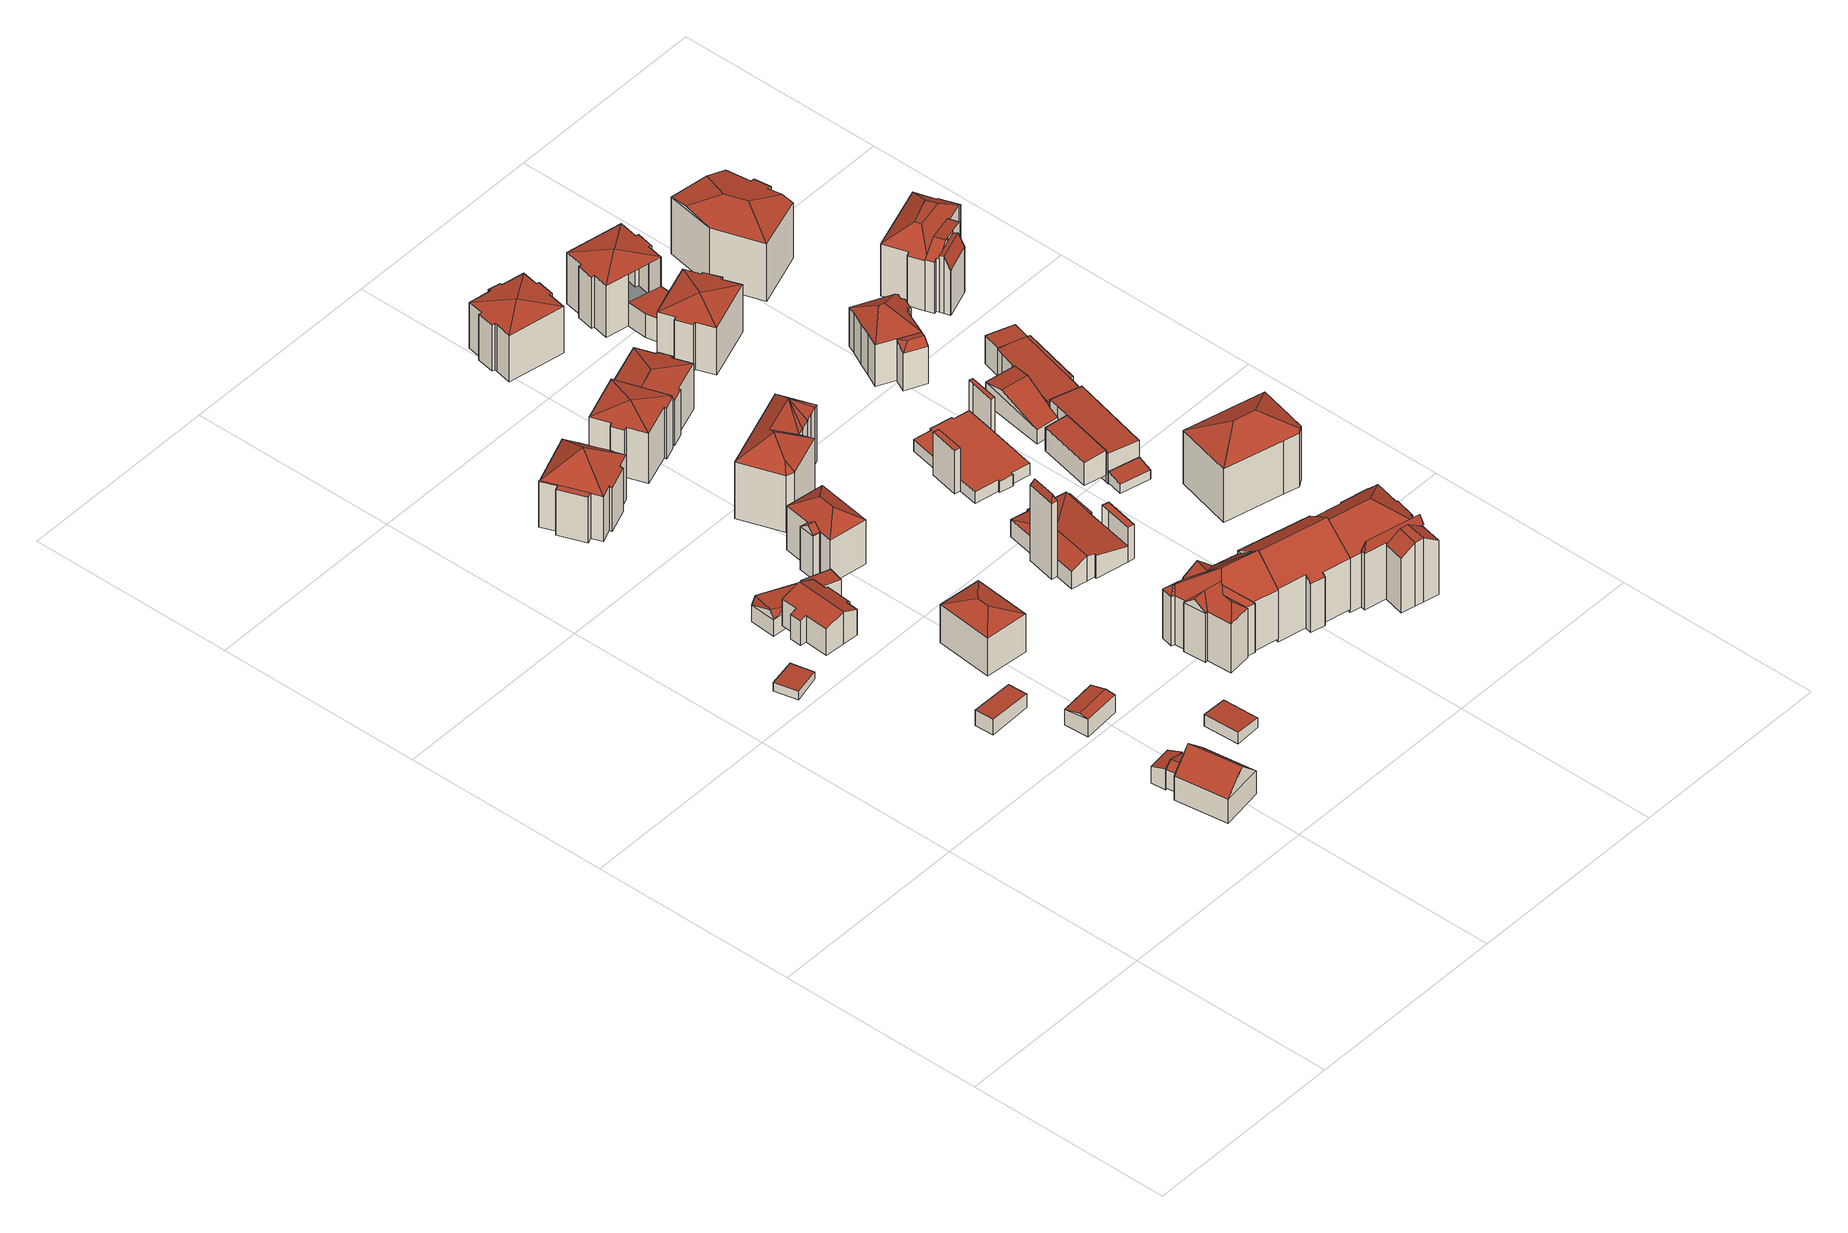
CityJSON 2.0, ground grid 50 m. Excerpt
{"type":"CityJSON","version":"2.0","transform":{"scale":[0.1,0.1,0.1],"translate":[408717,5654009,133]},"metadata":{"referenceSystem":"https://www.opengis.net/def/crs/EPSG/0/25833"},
"CityObjects":{
"building1":{"type":"Building","attributes":{"Dachtyp_tdc":"tdcPolyFlatRoof","Gemeindeschluessel":14612000,"Dachneigung":2.86,"QualitaetDacherkennung":88,"Geometrietyp2DReferenz":"3000","measuredHeight":2.41,"function":"31001_9998","roofType":"2100"},"geometry":[{"type":"Solid","lod":"2","boundaries":[[[[0,1,2,3]],[[1,4,5,2]],[[4,6,7,5]],[[6,0,3,7]],[[6,4,1,0]],[[3,2,5,7]]]],"semantics":{"surfaces":[{"type":"WallSurface"},{"type":"RoofSurface"},{"type":"GroundSurface"}],"values":[[0,0,0,0,1,2]]}}]},
"building2":{"type":"Building","attributes":{"Dachtyp_tdc":"tdcFreeFormRoof","Gemeindeschluessel":14612000,"Dachneigung":44.85,"QualitaetDacherkennung":68,"Geometrietyp2DReferenz":"3000","measuredHeight":11.52,"function":"31001_9998","roofType":"5000"},"geometry":[{"type":"Solid","lod":"2","boundaries":[[[[8,9,10,11]],[[9,12,13,10]],[[12,14,15,13]],[[14,16,17,15]],[[16,8,11,17]],[[18,19,16,14]],[[12,9,8,19,18]],[[8,16,19]],[[14,12,18]],[[11,10,13,15,17]]]],"semantics":{"surfaces":[{"type":"WallSurface"},{"type":"RoofSurface"},{"type":"GroundSurface"}],"values":[[0,0,0,0,0,1,1,0,0,2]]}}]},
"building3":{"type":"Building","attributes":{"Dachtyp_tdc":"tdcGableRoof","Gemeindeschluessel":14612000,"Dachneigung":21.01,"QualitaetDacherkennung":17,"Geometrietyp2DReferenz":"3000","measuredHeight":6.67,"function":"31001_9998","roofType":"3100"},"geometry":[{"type":"Solid","lod":"2","boundaries":[[[[20,21,22,23]],[[21,24,25,22]],[[24,26,27,25]],[[26,20,23,27]],[[24,21,28]],[[20,26,29]],[[21,20,29,28]],[[26,24,28,29]],[[23,22,25,27]]]],"semantics":{"surfaces":[{"type":"WallSurface"},{"type":"RoofSurface"},{"type":"GroundSurface"}],"values":[[0,0,0,0,0,0,1,1,2]]}}]},
"building4":{"type":"Building","attributes":{"Dachtyp_tdc":"tdcPolyFlatRoof","Gemeindeschluessel":14612000,"Dachneigung":18.56,"QualitaetDacherkennung":73,"Geometrietyp2DReferenz":"3000","measuredHeight":5.7,"function":"31001_9998","roofType":"2100"},"geometry":[{"type":"Solid","lod":"2","boundaries":[[[[30,31,32,33]],[[31,34,35,32]],[[34,36,37,35]],[[36,30,33,37]],[[36,34,31,30]],[[33,32,35,37]]]],"semantics":{"surfaces":[{"type":"WallSurface"},{"type":"RoofSurface"},{"type":"GroundSurface"}],"values":[[0,0,0,0,1,2]]}}]},
"building5":{"type":"Building","attributes":{"Dachtyp_tdc":"tdcPolyFlatRoof","Gemeindeschluessel":14612000,"Dachneigung":3.54,"QualitaetDacherkennung":67,"Geometrietyp2DReferenz":"3000","measuredHeight":4.3,"function":"31001_9998","roofType":"2100"},"geometry":[{"type":"Solid","lod":"2","boundaries":[[[[38,39,40,41]],[[39,42,43,40]],[[42,44,45,43]],[[44,38,41,45]],[[44,42,39,38]],[[41,40,43,45]]]],"semantics":{"surfaces":[{"type":"WallSurface"},{"type":"RoofSurface"},{"type":"GroundSurface"}],"values":[[0,0,0,0,1,2]]}}]},
"building6":{"type":"Building","attributes":{"Dachtyp_tdc":"tdcGableRoof","Gemeindeschluessel":14612000,"Dachneigung":17.21,"QualitaetDacherkennung":28,"Geometrietyp2DReferenz":"3000","measuredHeight":8.74,"function":"31001_9998","roofType":"3100"},"geometry":[{"type":"Solid","lod":"2","boundaries":[[[[46,47,48,49,50,51,52,53]],[[54,55,56,57,58,59,60,61,62,63,64,65,66,67]],[[47,46,58,57]],[[46,68,59,58]],[[68,69,60,59]],[[69,70,61,60]],[[70,71,62,61]],[[71,72,63,62]],[[72,73,64,63]],[[73,53,65,64]],[[53,52,66,65]],[[52,51,67,66]],[[51,50,54,67]],[[53,73,72,71,70,69,68,46]],[[50,49,55,54]],[[49,48,56,55]],[[48,47,57,56]]]],"semantics":{"surfaces":[{"type":"RoofSurface"},{"type":"GroundSurface"},{"type":"WallSurface"}],"values":[[0,1,2,2,2,2,2,2,2,2,2,2,2,0,2,2,2]]}}]},
"building7":{"type":"Building","attributes":{"Dachtyp_tdc":"tdcGableRoof","Gemeindeschluessel":14612000,"Dachneigung":13.71,"QualitaetDacherkennung":35,"Geometrietyp2DReferenz":"3000","measuredHeight":5.27,"function":"31001_9998","roofType":"3100"},"geometry":[{"type":"Solid","lod":"2","boundaries":[[[[74,75,76,77]],[[75,78,79,76]],[[78,80,81,79]],[[80,74,77,81]],[[78,75,82]],[[74,80,83]],[[75,74,83,82]],[[80,78,82,83]],[[77,76,79,81]]]],"semantics":{"surfaces":[{"type":"WallSurface"},{"type":"RoofSurface"},{"type":"GroundSurface"}],"values":[[0,0,0,0,0,0,1,1,2]]}}]},
"building8":{"type":"Building","attributes":{"Dachtyp_tdc":"tdcFreeFormRoof","Gemeindeschluessel":14612000,"Dachneigung":10.68,"QualitaetDacherkennung":6,"Geometrietyp2DReferenz":"3000","measuredHeight":6.51,"function":"31001_9998","roofType":"5000"},"geometry":[{"type":"Solid","lod":"2","boundaries":[[[[84,85,86]],[[87,84,88]],[[89,90,91,92]],[[93,85,90,89]],[[85,84,91,90]],[[84,87,92,91]],[[87,93,89,92]],[[94,95,86,85]],[[93,87,88,95,94]],[[95,88,84,86]],[[85,93,94]]]],"semantics":{"surfaces":[{"type":"WallSurface"},{"type":"GroundSurface"},{"type":"RoofSurface"}],"values":[[0,0,1,0,0,0,0,2,2,2,0]]}}]},
"building9":{"type":"Building","attributes":{"Dachtyp_tdc":"tdcPolyFlatRoof","Gemeindeschluessel":14612000,"Dachneigung":5.3,"QualitaetDacherkennung":67,"Geometrietyp2DReferenz":"3000","measuredHeight":5.93,"function":"31001_9998","roofType":"2100"},"geometry":[{"type":"Solid","lod":"2","boundaries":[[[[96,97,98,99]],[[97,100,101,98]],[[100,102,103,101]],[[102,104,105,103]],[[104,106,107,105]],[[106,96,99,107]],[[106,104,102,100,97,96]],[[99,98,101,103,105,107]]]],"semantics":{"surfaces":[{"type":"WallSurface"},{"type":"RoofSurface"},{"type":"GroundSurface"}],"values":[[0,0,0,0,0,0,1,2]]}}]},
"building10":{"type":"Building","attributes":{"Gemeindeschluessel":14612000,"Geometrietyp2DReferenz":"3000","function":"31001_9998","roofType":"9999"},"children":["building10-1","building10-2"]},
"building10-1":{"type":"BuildingPart","attributes":{"Dachtyp_tdc":"tdcPolyFlatRoof","Dachneigung":0,"QualitaetDacherkennung":44,"Geometrietyp2DReferenz":"3000","measuredHeight":12.42,"roofType":"1000"},"parents":["building10"],"geometry":[{"type":"MultiSurface","lod":"2","boundaries":[[[108,109,110,111]],[[109,112,113,110]],[[112,114,115,113]],[[114,116,117,118,115]],[[119,108,111,120,121]],[[119,116,114,112,109,108]],[[111,110,113,115,118,120]]],"semantics":{"surfaces":[{"type":"WallSurface"},{"type":"RoofSurface"},{"type":"GroundSurface"}],"values":[0,0,0,0,0,1,2]}}]},
"building10-2":{"type":"BuildingPart","attributes":{"Dachtyp_tdc":"tdcTentRoof","Dachneigung":39.68,"QualitaetDacherkennung":47,"Geometrietyp2DReferenz":"3000","measuredHeight":17.65,"roofType":"3500"},"parents":["building10"],"geometry":[{"type":"MultiSurface","lod":"2","boundaries":[[[122,123,124,125]],[[123,126,127,124]],[[126,128,129,127]],[[128,130,131,129]],[[130,132,133,131]],[[132,134,135,133]],[[134,136,137,135]],[[136,138,139,137]],[[138,140,141,139]],[[140,142,143,141]],[[142,144,145,143]],[[144,121,120,145]],[[117,146,147,118]],[[146,122,125,147]],[[134,132,130,128,126,123,122,146,148]],[[144,142,140,138,136,134,148]],[[117,121,144,148]],[[146,117,148]],[[125,124,127,129,131,133,135,137,139,141,143,145,120,118,147]]],"semantics":{"surfaces":[{"type":"WallSurface"},{"type":"RoofSurface"},{"type":"GroundSurface"}],"values":[0,0,0,0,0,0,0,0,0,0,0,0,0,0,1,1,1,1,2]}}]},
"building11":{"type":"Building","attributes":{"Dachtyp_tdc":"tdcPolyFlatRoof","Gemeindeschluessel":14612000,"Dachneigung":4.6,"QualitaetDacherkennung":71,"Geometrietyp2DReferenz":"3000","measuredHeight":3.27,"function":"31001_9998","roofType":"2100"},"geometry":[{"type":"Solid","lod":"2","boundaries":[[[[149,150,151,152]],[[150,153,154,151]],[[153,155,156,154]],[[155,149,152,156]],[[155,153,150,149]],[[152,151,154,156]]]],"semantics":{"surfaces":[{"type":"WallSurface"},{"type":"RoofSurface"},{"type":"GroundSurface"}],"values":[[0,0,0,0,1,2]]}}]},
"building12":{"type":"Building","attributes":{"Dachtyp_tdc":"tdcFreeFormRoof","Gemeindeschluessel":14612000,"Dachneigung":19.91,"QualitaetDacherkennung":85,"Geometrietyp2DReferenz":"3000","measuredHeight":12.14,"function":"31001_9998","roofType":"5000"},"geometry":[{"type":"Solid","lod":"2","boundaries":[[[[157,158,159,160]],[[158,161,162,159]],[[161,163,164,162]],[[163,157,160,164]],[[158,165,161]],[[166,157,163]],[[158,157,166,165]],[[165,166,163,161]],[[160,159,162,164]]]],"semantics":{"surfaces":[{"type":"WallSurface"},{"type":"RoofSurface"},{"type":"GroundSurface"}],"values":[[0,0,0,0,1,1,1,1,2]]}}]},
"building13":{"type":"Building","attributes":{"Gemeindeschluessel":14612000,"Geometrietyp2DReferenz":"3000","function":"31001_9998","roofType":"9999"},"children":["building13-1","building13-2"]},
"building13-1":{"type":"BuildingPart","attributes":{"Dachtyp_tdc":"tdcHipRoof","Dachneigung":32.58,"QualitaetDacherkennung":65,"Geometrietyp2DReferenz":"3000","measuredHeight":14.93,"roofType":"3200"},"parents":["building13"],"geometry":[{"type":"MultiSurface","lod":"2","boundaries":[[[167,168,169,170,171]],[[168,172,173,169]],[[172,174,175,173]],[[174,176,177,175]],[[176,178,179,177]],[[178,180,181,179]],[[180,182,183,184,181]],[[174,172,185]],[[178,176,186]],[[172,168,167,187,182,180,178,186,185]],[[176,174,185,186]],[[170,169,173,175,177,179,181,184]]],"semantics":{"surfaces":[{"type":"WallSurface"},{"type":"RoofSurface"},{"type":"GroundSurface"}],"values":[0,0,0,0,0,0,0,1,1,1,1,2]}}]},
"building13-2":{"type":"BuildingPart","attributes":{"Dachtyp_tdc":"tdcGableRoof","Dachneigung":39.01,"QualitaetDacherkennung":43,"Geometrietyp2DReferenz":"3000","measuredHeight":13.61,"roofType":"3100"},"parents":["building13"],"geometry":[{"type":"MultiSurface","lod":"2","boundaries":[[[188,189,190,191]],[[189,192,169,190]],[[192,171,170,169]],[[183,188,191,184]],[[193,194,195,196]],[[192,189,195,194,187,171]],[[188,196,195,189]],[[183,182,193,196,188]],[[191,190,169,170,184]]],"semantics":{"surfaces":[{"type":"WallSurface"},{"type":"RoofSurface"},{"type":"GroundSurface"}],"values":[0,0,0,0,1,1,0,0,2]}}]},
"building14":{"type":"Building","attributes":{"Dachtyp_tdc":"tdcFreeFormRoof","Gemeindeschluessel":14612000,"Dachneigung":28.17,"QualitaetDacherkennung":3,"Geometrietyp2DReferenz":"3000","measuredHeight":2.57,"function":"31001_9998","roofType":"5000"},"geometry":[{"type":"Solid","lod":"2","boundaries":[[[[197,198,199,200]],[[198,201,202,199]],[[201,203,204,202]],[[203,205,206,204]],[[205,197,200,206]],[[207,203,208]],[[207,205,203]],[[205,207,197]],[[208,203,201]],[[207,208,201,198]],[[207,198,197]],[[200,199,202,204,206]]]],"semantics":{"surfaces":[{"type":"WallSurface"},{"type":"RoofSurface"},{"type":"GroundSurface"}],"values":[[0,0,0,0,0,1,1,1,1,1,1,2]]}}]},
"building15":{"type":"Building","attributes":{"Dachtyp_tdc":"tdcTentRoof","Gemeindeschluessel":14612000,"Dachneigung":13.27,"QualitaetDacherkennung":67,"Geometrietyp2DReferenz":"3000","measuredHeight":15.04,"function":"31001_9998","roofType":"3500"},"geometry":[{"type":"Solid","lod":"2","boundaries":[[[[209,210,211,212]],[[210,213,214,211]],[[213,215,216,214]],[[215,217,218,216]],[[217,219,220,218]],[[219,221,222,220]],[[221,223,224,222]],[[223,225,226,224]],[[225,227,228,226]],[[227,229,230,228]],[[229,231,232,230]],[[231,209,212,232]],[[209,231,233]],[[219,217,215,213,210,209,233]],[[229,227,225,223,221,219,233]],[[212,211,214,216,218,220,222,224,226,228,230,232]],[[231,229,233]]]],"semantics":{"surfaces":[{"type":"WallSurface"},{"type":"RoofSurface"},{"type":"GroundSurface"}],"values":[[0,0,0,0,0,0,0,0,0,0,0,0,1,1,1,2,1]]}}]},
"building16":{"type":"Building","attributes":{"Dachtyp_tdc":"tdcFreeFormRoof","Gemeindeschluessel":14612000,"Dachneigung":38.8,"QualitaetDacherkennung":21,"Geometrietyp2DReferenz":"3000","measuredHeight":20.41,"function":"31001_9998","roofType":"5000"},"geometry":[{"type":"Solid","lod":"2","boundaries":[[[[234,235,236,237]],[[235,238,239,236]],[[238,240,241,239]],[[240,242,243,241]],[[242,244,245,243]],[[244,246,247,245]],[[246,248,249,247]],[[248,250,251,249]],[[250,252,253,251]],[[252,254,255,253]],[[254,256,257,255]],[[256,234,237,257]],[[258,256,254]],[[259,260,258,254,252]],[[261,250,248]],[[261,252,250]],[[252,261,259]],[[240,244,242]],[[262,240,238]],[[262,244,240]],[[262,246,244]],[[262,248,246]],[[248,262,261]],[[262,238,235]],[[260,259,261,262,235,234]],[[258,260,234,256]],[[237,236,239,241,243,245,247,249,251,253,255,257]]]],"semantics":{"surfaces":[{"type":"WallSurface"},{"type":"RoofSurface"},{"type":"GroundSurface"}],"values":[[0,0,0,0,0,0,0,0,0,0,0,0,1,1,1,1,1,1,1,1,1,1,1,1,1,1,2]]}}]},
"building17":{"type":"Building","attributes":{"Dachtyp_tdc":"tdcFreeFormRoof","Gemeindeschluessel":14612000,"Dachneigung":40.67,"QualitaetDacherkennung":15,"Geometrietyp2DReferenz":"3000","measuredHeight":19.33,"function":"31001_9998","roofType":"5000"},"geometry":[{"type":"Solid","lod":"2","boundaries":[[[[263,264,265]],[[263,266,264]],[[263,267,266]],[[267,263,268]],[[267,268,269]],[[266,267,269,270]],[[271,264,266,270,272]],[[273,274,271,272,275]],[[273,275,276]],[[274,273,276,277]],[[278,279,280,281,271,274,277,282]],[[278,282,283]],[[279,278,283,284]],[[280,279,284,285]],[[281,280,285,286]],[[287,264,271,281,286,288]],[[287,288,289]],[[290,291,292,293,294,295,296,297,298,299,300,301,302,303,304,305,306,307]],[[289,288,291,290]],[[288,286,292,291]],[[286,285,293,292]],[[285,284,294,293]],[[284,283,295,294]],[[283,282,296,295]],[[282,277,297,296]],[[277,276,298,297]],[[276,275,299,298]],[[275,272,300,299]],[[272,270,301,300]],[[270,269,302,301]],[[269,268,303,302]],[[268,263,304,303]],[[263,308,305,304]],[[308,309,306,305]],[[309,310,307,306]],[[310,289,290,307]],[[311,265,310,309]],[[311,309,308]],[[265,311,308,263]],[[310,287,289]],[[265,287,310]],[[265,264,287]]]],"semantics":{"surfaces":[{"type":"RoofSurface"},{"type":"WallSurface"},{"type":"GroundSurface"}],"values":[[0,0,0,0,0,0,0,0,1,0,0,0,0,0,0,0,1,2,1,1,1,1,1,1,1,1,1,1,1,1,1,1,1,1,1,1,0,1,0,0,0,0]]}}]},
"building18":{"type":"Building","attributes":{"Dachtyp_tdc":"tdcHipAndGableRoof","Gemeindeschluessel":14612000,"Dachneigung":12.28,"QualitaetDacherkennung":67,"Geometrietyp2DReferenz":"3000","measuredHeight":13.78,"function":"31001_9998","roofType":"5000"},"geometry":[{"type":"Solid","lod":"2","boundaries":[[[[312,313,314,315]],[[313,316,212,314]],[[316,317,318,212]],[[317,319,232,318]],[[319,320,321,232]],[[320,322,323,321]],[[322,324,325,323]],[[324,326,327,325]],[[326,328,329,327]],[[328,330,331,329]],[[330,332,333,331]],[[332,334,335,333]],[[334,312,315,335]],[[330,328,326,324,322,320,336]],[[320,319,317,336]],[[317,316,313,312,334,332,330,336]],[[315,314,212,318,232,321,323,325,327,329,331,333,335]]]],"semantics":{"surfaces":[{"type":"WallSurface"},{"type":"RoofSurface"},{"type":"GroundSurface"}],"values":[[0,0,0,0,0,0,0,0,0,0,0,0,0,1,1,1,2]]}}]},
"building19":{"type":"Building","attributes":{"Gemeindeschluessel":14612000,"Geometrietyp2DReferenz":"3000","function":"31001_9998","roofType":"9999"},"children":["building19-1","building19-2","building19-3","building19-4"]},
"building19-1":{"type":"BuildingPart","attributes":{"Dachtyp_tdc":"tdcPolyFlatRoof","Dachneigung":0,"QualitaetDacherkennung":0,"Geometrietyp2DReferenz":"3000","measuredHeight":3.34,"roofType":"9999"},"parents":["building19"],"geometry":[{"type":"MultiSurface","lod":"2","boundaries":[[[337,338,339,340]],[[340,339,341,342]],[[339,338,343,341]],[[337,340,342,344]],[[342,341,343,344]],[[344,343,338,337]]],"semantics":{"surfaces":[{"type":"RoofSurface"},{"type":"WallSurface"},{"type":"GroundSurface"},{"type":"ClosureSurface","isClosure":"1","QuelleClosure":"LoD1Solid"}],"values":[0,1,1,1,2,3]}}]},
"building19-2":{"type":"BuildingPart","attributes":{"Dachtyp_tdc":"tdcPolyFlatRoof","Dachneigung":2.82,"QualitaetDacherkennung":40,"Geometrietyp2DReferenz":"3000","measuredHeight":9.32,"roofType":"2100"},"parents":["building19"],"geometry":[{"type":"MultiSurface","lod":"2","boundaries":[[[345,346,347,348]],[[346,349,350,351,347]],[[352,345,348,353,354]],[[352,349,346,345]],[[348,347,351,353]]],"semantics":{"surfaces":[{"type":"WallSurface"},{"type":"RoofSurface"},{"type":"GroundSurface"}],"values":[0,0,0,1,2]}}]},
"building19-3":{"type":"BuildingPart","attributes":{"Dachtyp_tdc":"tdcFreeFormRoof","Dachneigung":67.52,"QualitaetDacherkennung":9,"Geometrietyp2DReferenz":"3000","measuredHeight":22.36,"roofType":"5000"},"parents":["building19"],"geometry":[{"type":"MultiSurface","lod":"2","boundaries":[[[355,356,357,358,359]],[[356,360,361,357]],[[360,362,363,364,361]],[[365,362,360]],[[366,365,360,356]],[[366,356,355]],[[365,366,355,362]],[[358,357,361,364]]],"semantics":{"surfaces":[{"type":"WallSurface"},{"type":"RoofSurface"},{"type":"GroundSurface"}],"values":[0,0,0,1,1,1,1,2]}}]},
"building19-4":{"type":"BuildingPart","attributes":{"Dachtyp_tdc":"tdcHipAndGableRoof","Dachneigung":13.86,"QualitaetDacherkennung":13,"Geometrietyp2DReferenz":"3000","measuredHeight":6.7,"roofType":"5000"},"parents":["building19"],"geometry":[{"type":"MultiSurface","lod":"2","boundaries":[[[350,367,368,351]],[[367,369,370,368]],[[369,371,372,370]],[[371,373,374,372]],[[373,359,358,374]],[[363,375,376,364]],[[375,377,378,376]],[[377,379,380,378]],[[379,381,382,380]],[[381,383,384,382]],[[383,385,337,344,384]],[[386,354,353,343,338]],[[385,383,381,379,377,375,387]],[[375,363,359,373,371,387]],[[371,369,367,350,354,386,385,387]],[[351,368,370,372,374,358,364,376,378,380,382,384,344,343,353]]],"semantics":{"surfaces":[{"type":"WallSurface"},{"type":"RoofSurface"},{"type":"GroundSurface"}],"values":[0,0,0,0,0,0,0,0,0,0,0,0,1,1,1,2]}}]},
"building20":{"type":"Building","attributes":{"Dachtyp_tdc":"tdcFreeFormRoof","Gemeindeschluessel":14612000,"Dachneigung":35.61,"QualitaetDacherkennung":72,"Geometrietyp2DReferenz":"3000","measuredHeight":19.38,"function":"31001_9998","roofType":"5000"},"geometry":[{"type":"Solid","lod":"2","boundaries":[[[[388,389,390,391]],[[389,392,393,390]],[[392,394,395,393]],[[394,396,397,395]],[[396,398,399,397]],[[398,400,401,399]],[[400,402,403,401]],[[402,388,391,403]],[[394,392,389,404,405,400,398,396]],[[404,388,402,405]],[[389,388,404]],[[402,400,405]],[[391,390,393,395,397,399,401,403]]]],"semantics":{"surfaces":[{"type":"WallSurface"},{"type":"RoofSurface"},{"type":"GroundSurface"}],"values":[[0,0,0,0,0,0,0,0,1,1,0,0,2]]}}]},
"building21":{"type":"Building","attributes":{"Dachtyp_tdc":"tdcTentRoof","Gemeindeschluessel":14612000,"Dachneigung":11.72,"QualitaetDacherkennung":58,"Geometrietyp2DReferenz":"3000","measuredHeight":14.02,"function":"31001_9998","roofType":"3500"},"geometry":[{"type":"Solid","lod":"2","boundaries":[[[[406,407,408,409]],[[407,410,411,408]],[[410,412,413,411]],[[412,414,415,413]],[[414,416,417,415]],[[416,418,419,417]],[[418,420,421,419]],[[420,422,423,421]],[[422,424,425,423]],[[424,426,427,425]],[[426,428,429,427]],[[428,430,431,429]],[[430,432,433,431]],[[432,434,435,433]],[[434,436,437,435]],[[436,438,439,437]],[[438,406,409,439]],[[412,410,440]],[[424,422,420,418,416,414,412,440]],[[434,432,430,428,426,424,440]],[[410,407,406,438,436,434,440]],[[409,408,411,413,415,417,419,421,423,425,427,429,431,433,435,437,439]]]],"semantics":{"surfaces":[{"type":"WallSurface"},{"type":"RoofSurface"},{"type":"GroundSurface"}],"values":[[0,0,0,0,0,0,0,0,0,0,0,0,0,0,0,0,0,1,1,1,1,2]]}}]},
"building22":{"type":"Building","attributes":{"Gemeindeschluessel":14612000,"Geometrietyp2DReferenz":"3000","function":"31001_9998","roofType":"9999"},"children":["building22-1","building22-2","building22-3"]},
"building22-1":{"type":"BuildingPart","attributes":{"Dachtyp_tdc":"tdcPolyFlatRoof","Dachneigung":0,"QualitaetDacherkennung":0,"Geometrietyp2DReferenz":"3000","measuredHeight":3.09,"roofType":"9999"},"parents":["building22"],"geometry":[{"type":"MultiSurface","lod":"2","boundaries":[[[441,442,443,444,445,446,447,448,449,450,451,452,453,454,455]],[[455,454,456,457]],[[454,453,458,456]],[[453,452,459,458]],[[452,451,460,459]],[[451,450,461,460]],[[450,449,462,461]],[[449,448,463,462]],[[447,446,464,465]],[[446,445,466,464]],[[445,444,467,466]],[[444,443,468,467]],[[443,442,469,468]],[[442,441,470,469]],[[457,456,458,459,460,461,462,463,465,464,466,467,468,469,470]],[[465,463,448,447]],[[457,470,441,455]]],"semantics":{"surfaces":[{"type":"RoofSurface"},{"type":"WallSurface"},{"type":"GroundSurface"},{"type":"ClosureSurface","isClosure":"1","QuelleClosure":"LoD1Solid"}],"values":[0,1,1,1,1,1,1,1,1,1,1,1,1,1,2,3,3]}}]},
"building22-2":{"type":"BuildingPart","attributes":{"Dachtyp_tdc":"tdcPolyFlatRoof","Dachneigung":0,"QualitaetDacherkennung":17,"Geometrietyp2DReferenz":"3000","measuredHeight":11.76,"roofType":"1000"},"parents":["building22"],"geometry":[{"type":"MultiSurface","lod":"2","boundaries":[[[471,463,448]],[[471,472,473,463]],[[472,474,475,473]],[[474,476,465,475]],[[476,474,472,471]],[[476,447,465]],[[463,473,475,465]]],"semantics":{"surfaces":[{"type":"WallSurface"},{"type":"RoofSurface"},{"type":"GroundSurface"}],"values":[0,0,0,0,1,0,2]}}]},
"building22-3":{"type":"BuildingPart","attributes":{"Dachtyp_tdc":"tdcPolyFlatRoof","Dachneigung":0,"QualitaetDacherkennung":82,"Geometrietyp2DReferenz":"3000","measuredHeight":11.46,"roofType":"1000"},"parents":["building22"],"geometry":[{"type":"MultiSurface","lod":"2","boundaries":[[[477,478,479,470,441]],[[478,480,481,479]],[[480,482,455,457,481]],[[482,480,478,477]],[[470,479,481,457]]],"semantics":{"surfaces":[{"type":"WallSurface"},{"type":"RoofSurface"},{"type":"GroundSurface"}],"values":[0,0,0,1,2]}}]},
"building23":{"type":"Building","attributes":{"Gemeindeschluessel":14612000,"Geometrietyp2DReferenz":"3000","function":"31001_9998","roofType":"9999"},"children":["building23-1","building23-2","building23-3"]},
"building23-1":{"type":"BuildingPart","attributes":{"Dachtyp_tdc":"tdcCutGableRoof","Dachneigung":35.71,"QualitaetDacherkennung":44,"Geometrietyp2DReferenz":"3000","measuredHeight":17.35,"roofType":"9999"},"parents":["building23"],"geometry":[{"type":"MultiSurface","lod":"2","boundaries":[[[483,484,485,486,487]],[[484,488,489,485]],[[488,490,491,489]],[[490,492,493,491]],[[492,494,495,493]],[[488,484,483,496,497,498,499]],[[500,501,494,492,490]],[[499,500,490,488]],[[502,503,486,485,489,491,493,495,504,505]]],"semantics":{"surfaces":[{"type":"WallSurface"},{"type":"RoofSurface"},{"type":"GroundSurface"}],"values":[0,0,0,0,0,1,1,1,2]}}]},
"building23-2":{"type":"BuildingPart","attributes":{"Dachtyp_tdc":"tdcFreeFormRoof","Dachneigung":78.9,"QualitaetDacherkennung":18,"Geometrietyp2DReferenz":"3000","measuredHeight":17.93,"roofType":"5000"},"parents":["building23"],"geometry":[{"type":"MultiSurface","lod":"2","boundaries":[[[506,507,508,495,494]],[[507,509,510,511,508]],[[512,509,507]],[[513,512,507,506,501,514,515,498,516]],[[513,516,517]],[[512,513,517,509]],[[502,505,504,495,508,511,503]]],"semantics":{"surfaces":[{"type":"WallSurface"},{"type":"RoofSurface"},{"type":"GroundSurface"}],"values":[0,0,1,1,1,1,2]}}]},
"building23-3":{"type":"BuildingPart","attributes":{"Dachtyp_tdc":"tdcHipAndGableRoof","Dachneigung":31.41,"QualitaetDacherkennung":63,"Geometrietyp2DReferenz":"3000","measuredHeight":19.43,"roofType":"5000"},"parents":["building23"],"geometry":[{"type":"MultiSurface","lod":"2","boundaries":[[[518,519,520,521]],[[519,487,486,520]],[[510,389,522,511]],[[389,523,524,522]],[[525,487,519,518,526,527,528,529]],[[528,530,531,532,533,534,523,529]],[[523,389,510,525,529]],[[524,535,536,537,538,539,540,541,542,521,520,486,503,511,522]],[[523,534,535,524]],[[534,533,536,535]],[[533,532,537,536]],[[532,531,538,537]],[[531,530,539,538]],[[530,528,540,539]],[[528,527,541,540]],[[527,526,542,541]],[[526,518,521,542]]],"semantics":{"surfaces":[{"type":"WallSurface"},{"type":"RoofSurface"},{"type":"GroundSurface"}],"values":[0,0,0,0,1,1,1,2,0,0,0,0,0,0,0,0,0]}}]},
"building24":{"type":"Building","attributes":{"Dachtyp_tdc":"tdcTentRoof","Gemeindeschluessel":14612000,"Dachneigung":12.39,"QualitaetDacherkennung":60,"Geometrietyp2DReferenz":"3000","measuredHeight":14.36,"function":"31001_9998","roofType":"3500"},"geometry":[{"type":"Solid","lod":"2","boundaries":[[[[543,544,545,546]],[[544,547,548,545]],[[547,549,550,548]],[[549,551,552,550]],[[551,553,554,552]],[[553,555,556,554]],[[555,557,558,556]],[[557,559,560,558]],[[559,561,562,560]],[[561,563,564,562]],[[563,565,566,564]],[[565,567,568,566]],[[567,543,546,568]],[[551,549,547,569]],[[561,559,557,555,553,551,569]],[[563,561,569]],[[547,544,543,567,565,563,569]],[[546,545,548,550,552,554,556,558,560,562,564,566,568]]]],"semantics":{"surfaces":[{"type":"WallSurface"},{"type":"RoofSurface"},{"type":"GroundSurface"}],"values":[[0,0,0,0,0,0,0,0,0,0,0,0,0,1,1,1,1,2]]}}]},
"building25":{"type":"Building","attributes":{"Dachtyp_tdc":"tdcPolyFlatRoof","Gemeindeschluessel":14612000,"Dachneigung":4.82,"QualitaetDacherkennung":63,"Geometrietyp2DReferenz":"3000","measuredHeight":6.67,"function":"31001_9998","roofType":"2100"},"geometry":[{"type":"Solid","lod":"2","boundaries":[[[[570,571,572,573]],[[571,574,575,572]],[[574,576,577,575]],[[576,570,573,577]],[[576,574,571,570]],[[573,572,575,577]]]],"semantics":{"surfaces":[{"type":"WallSurface"},{"type":"RoofSurface"},{"type":"GroundSurface"}],"values":[[0,0,0,0,1,2]]}}]},
"building26":{"type":"Building","attributes":{"Dachtyp_tdc":"tdcPolyFlatRoof","Gemeindeschluessel":14612000,"Dachneigung":7.21,"QualitaetDacherkennung":65,"Geometrietyp2DReferenz":"3000","measuredHeight":3,"function":"31001_9998","roofType":"2100"},"geometry":[{"type":"Solid","lod":"2","boundaries":[[[[578,579,580,581]],[[579,582,583,580]],[[582,584,585,583]],[[584,578,581,585]],[[584,582,579,578]],[[581,580,583,585]]]],"semantics":{"surfaces":[{"type":"WallSurface"},{"type":"RoofSurface"},{"type":"GroundSurface"}],"values":[[0,0,0,0,1,2]]}}]},
"building27":{"type":"Building","attributes":{"Gemeindeschluessel":14612000,"Geometrietyp2DReferenz":"3000","function":"31001_9998","roofType":"9999"},"children":["building27-1","building27-2"]},
"building27-1":{"type":"BuildingPart","attributes":{"Dachtyp_tdc":"tdcTentRoof","Dachneigung":11.97,"QualitaetDacherkennung":61,"Geometrietyp2DReferenz":"3000","measuredHeight":15.46,"roofType":"3500"},"parents":["building27"],"geometry":[{"type":"MultiSurface","lod":"2","boundaries":[[[586,587,588,589]],[[587,590,591,588]],[[590,592,593,591]],[[592,594,595,593]],[[594,596,597,595]],[[596,598,599,597]],[[598,600,601,599]],[[600,602,603,601]],[[602,604,605,603]],[[604,606,607,608,605]],[[609,610,611,612,613]],[[610,614,615,611]],[[614,616,617,615]],[[616,586,589,617]],[[592,590,618]],[[602,600,598,596,594,592,618]],[[610,609,606,604,602,618]],[[590,587,586,616,614,610,618]],[[589,588,591,593,595,597,599,601,603,605,608,612,611,615,617]]],"semantics":{"surfaces":[{"type":"WallSurface"},{"type":"RoofSurface"},{"type":"GroundSurface"}],"values":[0,0,0,0,0,0,0,0,0,0,0,0,0,0,1,1,1,1,2]}}]},
"building27-2":{"type":"BuildingPart","attributes":{"Dachtyp_tdc":"tdcPolyFlatRoof","Dachneigung":2.6,"QualitaetDacherkennung":62,"Geometrietyp2DReferenz":"3000","measuredHeight":6.42,"roofType":"2100"},"parents":["building27"],"geometry":[{"type":"MultiSurface","lod":"2","boundaries":[[[619,620,621,622]],[[620,613,612,621]],[[607,623,624,608]],[[623,625,626,624]],[[625,619,622,626]],[[625,623,607,613,620,619]],[[622,621,612,608,624,626]]],"semantics":{"surfaces":[{"type":"WallSurface"},{"type":"RoofSurface"},{"type":"GroundSurface"}],"values":[0,0,0,0,0,1,2]}}]},
"building28":{"type":"Building","attributes":{"Dachtyp_tdc":"tdcPolyFlatRoof","Gemeindeschluessel":14612000,"Dachneigung":3.35,"QualitaetDacherkennung":79,"Geometrietyp2DReferenz":"3000","measuredHeight":8.39,"function":"31001_9998","roofType":"2100"},"geometry":[{"type":"Solid","lod":"2","boundaries":[[[[627,628,629,630]],[[628,631,632,629]],[[631,633,634,632]],[[633,635,636,634]],[[635,637,638,636]],[[637,639,640,638]],[[639,627,630,640]],[[639,637,635,633,631,628,627]],[[630,629,632,634,636,638,640]]]],"semantics":{"surfaces":[{"type":"WallSurface"},{"type":"RoofSurface"},{"type":"GroundSurface"}],"values":[[0,0,0,0,0,0,0,1,2]]}}]},
"building29":{"type":"Building","attributes":{"Dachtyp_tdc":"tdcFreeFormRoof","Gemeindeschluessel":14612000,"Dachneigung":16.06,"QualitaetDacherkennung":19,"Geometrietyp2DReferenz":"3000","measuredHeight":7.01,"function":"31001_9998","roofType":"5000"},"geometry":[{"type":"Solid","lod":"2","boundaries":[[[[641,642,643,644]],[[642,645,646,643]],[[645,647,648,646]],[[647,649,650,648]],[[649,641,644,650]],[[651,649,647,652]],[[641,651,652,645,642]],[[647,645,652]],[[641,649,651]],[[644,643,646,648,650]]]],"semantics":{"surfaces":[{"type":"WallSurface"},{"type":"RoofSurface"},{"type":"GroundSurface"}],"values":[[0,0,0,0,0,1,1,0,0,2]]}}]},
"building30":{"type":"Building","attributes":{"Dachtyp_tdc":"tdcFreeFormRoof","Gemeindeschluessel":14612000,"Dachneigung":27.59,"QualitaetDacherkennung":63,"Geometrietyp2DReferenz":"3000","measuredHeight":18.34,"function":"31001_9998","roofType":"5000"},"geometry":[{"type":"Solid","lod":"2","boundaries":[[[[653,654,655,656]],[[654,657,658,655]],[[659,660,661,662,663,664]],[[665,666,657]],[[663,662,666,665]],[[653,664,663,665,657,654]],[[653,659,664]],[[658,667,668,669,670,671,656,655]],[[657,666,667,658]],[[666,662,668,667]],[[662,661,669,668]],[[661,660,670,669]],[[660,659,671,670]],[[659,653,656,671]]]],"semantics":{"surfaces":[{"type":"WallSurface"},{"type":"RoofSurface"},{"type":"GroundSurface"}],"values":[[0,0,1,1,1,1,0,2,0,0,0,0,0,0]]}}]},
"building31":{"type":"Building","attributes":{"Gemeindeschluessel":14612000,"Geometrietyp2DReferenz":"3000","function":"31001_9998","roofType":"9999"},"children":["building31-1","building31-2"]},
"building31-1":{"type":"BuildingPart","attributes":{"Dachtyp_tdc":"tdcHipRoof","Dachneigung":13.94,"QualitaetDacherkennung":35,"Geometrietyp2DReferenz":"3000","measuredHeight":13.46,"roofType":"3200"},"parents":["building31"],"geometry":[{"type":"MultiSurface","lod":"2","boundaries":[[[672,673,674,675,676,677]],[[678,679,672,677,680]],[[676,681,682,680,677]],[[683,684,685,686,687,688,689,690,691,692,693,694,695,696,697,698]],[[699,700,695,694]],[[701,702,692,691]],[[702,703,693,692]],[[703,699,694,693]],[[700,682,704,696,695]],[[681,676,698,697,705]],[[676,675,683,698]],[[706,707,690,689]],[[679,678,688,687]],[[678,706,689,688]],[[707,701,691,690]],[[675,674,684,683]],[[674,673,685,684]],[[673,672,686,685]],[[672,679,687,686]],[[682,700,699,703,702,701,707,706,678,680]]],"semantics":{"surfaces":[{"type":"RoofSurface"},{"type":"GroundSurface"},{"type":"WallSurface"}],"values":[0,0,0,1,2,2,2,2,2,2,2,2,2,2,2,2,2,2,2,0]}}]},
"building31-2":{"type":"BuildingPart","attributes":{"Dachtyp_tdc":"tdcHipAndGableRoof","Dachneigung":33.98,"QualitaetDacherkennung":39,"Geometrietyp2DReferenz":"3000","measuredHeight":11.52,"roofType":"5000"},"parents":["building31"],"geometry":[{"type":"MultiSurface","lod":"2","boundaries":[[[704,705,708,709]],[[710,711,697,696]],[[712,713,711,710]],[[713,705,697,711]],[[704,712,710,696]],[[705,713,708]],[[712,704,709]],[[713,712,709,708]]],"semantics":{"surfaces":[{"type":"RoofSurface"},{"type":"GroundSurface"},{"type":"WallSurface"}],"values":[0,1,2,2,2,0,2,0]}}]},
"building32":{"type":"Building","attributes":{"Gemeindeschluessel":14612000,"Geometrietyp2DReferenz":"3000","function":"31001_9998","roofType":"9999"},"children":["building32-1","building32-2","building32-3"]},
"building32-1":{"type":"BuildingPart","attributes":{"Dachtyp_tdc":"tdcPolyFlatRoof","Dachneigung":0,"QualitaetDacherkennung":60,"Geometrietyp2DReferenz":"3000","measuredHeight":7.05,"roofType":"1000"},"parents":["building32"],"geometry":[{"type":"MultiSurface","lod":"2","boundaries":[[[714,715,716,717]],[[715,718,719,716]],[[720,721,722,723]],[[720,714,717,721]],[[720,723,718,715,714]],[[717,716,719,722,721]]],"semantics":{"surfaces":[{"type":"WallSurface"},{"type":"RoofSurface"},{"type":"GroundSurface"}],"values":[0,0,0,0,1,2]}}]},
"building32-2":{"type":"BuildingPart","attributes":{"Dachtyp_tdc":"tdcPolyFlatRoof","Dachneigung":2.79,"QualitaetDacherkennung":81,"Geometrietyp2DReferenz":"3000","measuredHeight":7.43,"roofType":"2100"},"parents":["building32"],"geometry":[{"type":"MultiSurface","lod":"2","boundaries":[[[718,724,725,719]],[[724,726,727,725]],[[724,718,723,728,729,730,731,732,726]],[[727,733,734,735,736,722,719,725]],[[726,732,733,727]],[[732,731,734,733]],[[731,730,735,734]],[[730,729,736,735]]],"semantics":{"surfaces":[{"type":"WallSurface"},{"type":"RoofSurface"},{"type":"GroundSurface"}],"values":[0,0,1,2,0,0,0,0]}}]},
"building32-3":{"type":"BuildingPart","attributes":{"Dachtyp_tdc":"tdcPolyFlatRoof","Dachneigung":6.09,"QualitaetDacherkennung":67,"Geometrietyp2DReferenz":"3000","measuredHeight":7.65,"roofType":"2100"},"parents":["building32"],"geometry":[{"type":"MultiSurface","lod":"2","boundaries":[[[737,738,739,740,728,741]],[[736,742,743,721,722]],[[740,739,742,736,729]],[[739,738,743,742]],[[738,737,721,743]]],"semantics":{"surfaces":[{"type":"RoofSurface"},{"type":"GroundSurface"},{"type":"WallSurface"}],"values":[0,1,2,2,2]}}]},
"building33":{"type":"Building","attributes":{"Dachtyp_tdc":"tdcFreeFormRoof","Gemeindeschluessel":14612000,"Dachneigung":11.61,"QualitaetDacherkennung":48,"Geometrietyp2DReferenz":"3000","measuredHeight":17.41,"function":"31001_9998","roofType":"5000"},"geometry":[{"type":"Solid","lod":"2","boundaries":[[[[744,745,746,747]],[[745,748,749,746]],[[748,750,751,749]],[[750,752,753,751]],[[752,754,755,753]],[[754,756,757,755]],[[758,759,760,761]],[[752,762,763,754]],[[754,763,758,761,756]],[[744,764,759,758,763,762,750,748,745]],[[764,760,759]],[[752,750,762]],[[760,756,761]],[[757,765,766,747,746,749,751,753,755]],[[756,760,765,757]],[[760,764,766,765]],[[764,744,747,766]]]],"semantics":{"surfaces":[{"type":"WallSurface"},{"type":"RoofSurface"},{"type":"GroundSurface"}],"values":[[0,0,0,0,0,0,1,1,1,1,0,0,0,2,0,0,0]]}}]},
"building34":{"type":"Building","attributes":{"Gemeindeschluessel":14612000,"Geometrietyp2DReferenz":"3000","function":"31001_9998","roofType":"9999"},"children":["building34-1","building34-2","building34-3"]},
"building34-1":{"type":"BuildingPart","attributes":{"Dachtyp_tdc":"tdcGableRoof","Dachneigung":10.99,"QualitaetDacherkennung":28,"Geometrietyp2DReferenz":"3000","measuredHeight":16.79,"roofType":"3100"},"parents":["building34"],"geometry":[{"type":"MultiSurface","lod":"2","boundaries":[[[767,768,769,770,771]],[[772,773,774,775,776]],[[773,777,778,779,774]],[[780,781,782,783]],[[781,767,771,782]],[[784,777,773,772,785]],[[785,768,767,781,780,786,784]],[[771,770,787,788,775,774,779,789,783,782]]],"semantics":{"surfaces":[{"type":"WallSurface"},{"type":"RoofSurface"},{"type":"GroundSurface"}],"values":[0,0,0,0,0,1,1,2]}}]},
"building34-2":{"type":"BuildingPart","attributes":{"Dachtyp_tdc":"tdcGableRoof","Dachneigung":67.69,"QualitaetDacherkennung":34,"Geometrietyp2DReferenz":"3000","measuredHeight":15.59,"roofType":"3100"},"parents":["building34"],"geometry":[{"type":"MultiSurface","lod":"2","boundaries":[[[790,791,792,793]],[[791,794,795,792]],[[794,796,797,795]],[[796,798,799,797]],[[798,800,780,783,799]],[[778,790,793,779]],[[798,796,794,791,790]],[[790,778,801,786,800,798]],[[793,792,795,797,799,783,789,779]]],"semantics":{"surfaces":[{"type":"WallSurface"},{"type":"RoofSurface"},{"type":"GroundSurface"}],"values":[0,0,0,0,0,0,1,1,2]}}]},
"building34-3":{"type":"BuildingPart","attributes":{"Dachtyp_tdc":"tdcCutTentRoof","Dachneigung":35.48,"QualitaetDacherkennung":33,"Geometrietyp2DReferenz":"3000","measuredHeight":18.02,"roofType":"9999"},"parents":["building34"],"geometry":[{"type":"MultiSurface","lod":"2","boundaries":[[[802,803,804,805]],[[803,806,807,804]],[[806,808,809,807]],[[808,776,775,809]],[[769,810,811,770]],[[810,812,813,811]],[[812,814,815,813]],[[814,816,817,815]],[[816,802,805,817]],[[808,806,803,802,816,818,819]],[[820,821,776,808,819,822]],[[814,812,810,769,820,822,823]],[[816,814,823,818]],[[823,822,819,818]],[[805,804,807,809,775,788,787,770,811,813,815,817]]],"semantics":{"surfaces":[{"type":"WallSurface"},{"type":"RoofSurface"},{"type":"GroundSurface"}],"values":[0,0,0,0,0,0,0,0,0,1,1,1,1,1,2]}}]}
},
"vertices":[
[83,930,188],[14,914,192],[14,914,168],[83,930,168],[1,970,192],[1,970,168],[70,985,188],[70,985,168],
[350,146,270],[375,149,245],[375,149,182],[350,146,182],[393,21,245],[393,21,182],[290,7,247],[290,7,182],[272,135,247],[272,135,182],[341,14,297],[323,142,297],
[291,138,235],[286,170,235],[286,170,184],[291,138,184],[346,178,234],[346,178,184],[350,146,234],[350,146,184],[304,172,250],[308,140,250],
[286,170,236],[282,206,224],[282,206,179],[286,170,179],[341,213,224],[341,213,179],[346,178,236],[346,178,179],
[209,612,187],[317,616,180],[317,616,144],[209,612,144],[319,569,180],[319,569,144],[211,566,187],[211,566,144],
[217,1087,248],[168,1091,232],[165,1051,232],[149,1052,227],[147,1023,227],[163,1022,232],[159,965,232],[207,961,248],[147,1023,160],[149,1052,160],[165,1051,160],[168,1091,160],[217,1087,160],[256,1084,160],[253,1050,160],[261,1050,160],[256,987,160],[248,988,160],[245,958,160],[207,961,160],[159,965,160],[163,1022,160],[256,1084,230],[253,1050,230],[261,1050,226],[256,987,226],[248,988,230],[245,958,230],
[434,433,179],[343,426,179],[343,426,131],[434,433,131],[339,486,174],[339,486,131],[429,494,174],[429,494,131],[342,448,183],[432,456,183],
[149,1156,190],[144,1093,190],[145,1103,211],[266,1126,190],[158,1154,212],[256,1084,146],[144,1093,146],[149,1156,146],[266,1126,146],[256,1084,190],[181,1090,204],[145,1103,212],
[258,1094,195],[266,1126,195],[266,1126,136],[258,1094,136],[337,1108,188],[337,1108,136],[327,1071,188],[327,1071,136],[268,1086,194],[268,1086,136],[269,1091,194],[269,1091,136],
[135,1579,242],[110,1644,242],[110,1644,118],[135,1579,118],[120,1648,242],[120,1648,118],[106,1686,242],[106,1686,118],[108,1687,242],[108,1687,239],[108,1687,118],[148,1584,242],[148,1584,118],[148,1584,240],
[246,1706,239],[253,1708,234],[253,1708,118],[246,1706,118],[268,1667,233],[268,1667,118],[274,1669,228],[274,1669,118],[284,1643,228],[284,1643,118],[271,1638,240],[271,1638,118],[283,1606,240],[283,1606,118],[250,1594,240],[250,1594,118],[252,1587,235],[252,1587,118],[192,1565,235],[192,1565,118],[190,1571,240],[190,1571,118],[158,1558,240],[158,1558,118],[235,1735,240],[235,1735,118],[198,1647,294],
[648,238,86],[585,236,91],[585,236,59],[648,238,59],[581,323,91],[581,323,59],[644,325,86],[644,325,59],
[535,885,153],[521,747,153],[521,747,50],[535,885,50],[416,758,153],[416,758,50],[430,896,153],[430,896,50],[474,806,172],[477,837,172],
[374,1202,235],[373,1202,235],[373,1202,116],[374,1202,116],[374,1202,233],[383,1265,235],[383,1265,116],[476,1250,236],[476,1250,116],[455,1116,236],[455,1116,116],[362,1131,235],[362,1131,116],[368,1162,235],[368,1162,116],[367,1163,235],[367,1163,233],[367,1163,116],[423,1212,265],[417,1170,265],[373,1200,235],
[350,1165,233],[356,1205,233],[356,1205,116],[350,1165,116],[373,1202,233],[367,1163,236],[370,1179,252],[353,1182,252],[350,1165,236],
[525,886,64],[529,924,64],[529,924,49],[525,886,49],[578,920,64],[578,920,49],[574,881,64],[574,881,49],[535,885,64],[535,885,49],[546,903,75],[556,902,75],
[501,1674,212],[497,1673,212],[497,1673,73],[501,1674,73],[498,1668,211],[498,1668,73],[466,1657,210],[466,1657,73],[465,1662,211],[465,1662,73],[387,1636,209],[387,1636,73],[371,1682,209],[371,1682,73],[364,1680,207],[364,1680,73],[354,1710,207],[354,1710,73],[361,1713,209],[361,1713,73],[345,1759,209],[345,1759,73],[459,1798,212],[459,1798,73],[426,1718,224],
[423,1438,224],[631,1510,224],[631,1510,70],[423,1438,70],[661,1425,224],[661,1425,70],[653,1422,224],[653,1422,70],[632,1415,224],[632,1415,70],[614,1408,224],[614,1408,70],[588,1399,224],[588,1399,70],[571,1394,224],[571,1394,70],[579,1371,224],[579,1371,70],[582,1362,224],[582,1362,70],[478,1326,224],[478,1326,70],[459,1332,224],[459,1332,70],[477,1350,242],[503,1400,274],[501,1400,274],[513,1422,260],[608,1454,260],
[796,563,169],[821,485,228],[821,521,199],[761,557,182],[757,558,182],[746,576,169],[739,547,169],[747,545,169],[804,470,213],[749,518,169],[745,490,192],[778,493,192],[743,517,169],[747,463,169],[753,464,169],[786,428,195],[788,452,198],[799,462,209],[800,467,209],[757,403,169],[814,408,169],[814,412,169],[835,407,169],[836,411,169],[910,464,227],[896,398,169],[924,530,169],[924,530,35],[896,398,35],[836,411,35],[835,407,35],[814,412,35],[814,408,35],[757,403,35],[753,464,35],[747,463,35],[743,517,35],[749,518,35],[747,545,35],[739,547,35],[746,576,35],[796,563,35],[797,567,35],[864,550,35],[863,545,35],[797,567,169],[864,550,169],[863,545,169],[831,558,199],
[507,1671,196],[506,1676,197],[506,1676,73],[507,1671,73],[501,1674,197],[480,1737,211],[480,1737,73],[459,1798,196],[573,1837,196],[573,1837,73],[589,1790,196],[589,1790,73],[595,1793,195],[595,1793,73],[606,1762,195],[606,1762,73],[599,1760,196],[599,1760,73],[615,1713,197],[615,1713,73],[538,1687,197],[538,1687,73],[539,1682,196],[539,1682,73],[534,1756,211],
[915,980,68],[900,909,68],[910,907,68],[924,978,68],[910,907,34],[924,978,34],[900,909,34],[915,980,34],
[906,859,127],[889,776,127],[889,776,34],[906,859,34],[874,779,127],[874,779,76],[874,779,34],[891,863,127],[891,863,34],[891,863,76],
[747,858,240],[733,861,240],[733,861,34],[747,858,34],[747,858,80],[747,931,240],[747,931,34],[761,928,240],[761,928,80],[761,928,34],[752,923,258],[741,867,258],
[794,795,97],[794,795,34],[795,800,97],[795,800,34],[777,804,101],[777,804,34],[738,812,80],[738,812,34],[777,1008,80],[777,1008,34],[822,999,79],[822,999,34],[823,1004,78],[823,1004,34],[876,993,76],[876,993,34],[875,988,77],[875,988,34],[915,980,76],[900,909,76],[797,906,101],
[1095,486,181],[1065,352,165],[1065,352,27],[1095,486,27],[997,367,165],[997,367,27],[995,359,159],[995,359,27],[960,367,159],[960,367,27],[964,383,171],[964,383,27],[896,398,171],[896,398,27],[924,530,178],[924,530,27],[1082,428,221],[911,467,221],
[590,2069,193],[583,2070,195],[583,2070,69],[590,2069,69],[574,2024,195],[574,2024,69],[436,2050,195],[436,2050,69],[444,2090,195],[444,2090,69],[445,2096,195],[445,2096,69],[438,2098,193],[438,2098,69],[446,2140,193],[446,2140,69],[453,2139,194],[453,2139,69],[460,2178,194],[460,2178,69],[515,2168,194],[515,2168,69],[516,2175,192],[516,2175,69],[546,2169,192],[546,2169,69],[544,2162,194],[544,2162,69],[598,2152,194],[598,2152,69],[591,2113,194],[591,2113,69],[598,2111,193],[598,2111,69],[517,2101,209],
[977,1292,70],[937,1300,70],[938,1305,70],[885,1316,70],[884,1311,70],[839,1320,70],[823,1240,70],[809,1170,70],[800,1123,70],[858,1112,70],[857,1107,70],[890,1100,70],[891,1105,70],[937,1096,70],[963,1221,70],[937,1096,39],[963,1221,39],[891,1105,39],[890,1100,39],[857,1107,39],[858,1112,39],[800,1123,39],[809,1170,39],[839,1320,39],[823,1240,39],[884,1311,39],[885,1316,39],[938,1305,39],[937,1300,39],[977,1292,39],
[809,1170,156],[795,1173,156],[795,1173,39],[809,1243,156],[809,1243,39],[823,1240,156],
[977,1292,153],[986,1290,153],[986,1290,39],[972,1219,153],[972,1219,39],[963,1221,153],
[1236,313,165],[1223,253,165],[1223,253,18],[1236,313,18],[1236,313,164],[1186,261,192],[1186,261,18],[1166,266,190],[1166,266,18],[1131,274,165],[1131,274,18],[1143,324,165],[1143,324,18],[1236,314,165],[1234,303,165],[1226,305,171],[1197,312,192],[1177,316,190],[1150,322,171],[1234,303,18],[1236,314,18],[1177,316,18],[1197,312,18],
[1143,324,171],[1090,335,171],[1090,335,18],[1092,346,171],[1092,346,165],[1092,346,18],[1097,339,198],[1230,310,197],[1177,316,171],[1197,312,171],[1234,303,171],[1236,314,171],
[1249,345,161],[1244,346,165],[1244,346,18],[1249,345,18],[1065,352,18],[1082,428,213],[1082,428,18],[1236,314,164],[1259,393,164],[1253,394,168],[1265,452,171],[1189,405,213],[1244,456,171],[1245,460,168],[1177,474,169],[1176,470,171],[1095,486,172],[1095,486,18],[1176,470,18],[1177,474,18],[1245,460,18],[1244,456,18],[1265,452,18],[1253,394,18],[1259,393,18],
[697,1836,186],[704,1839,188],[704,1839,60],[697,1836,60],[691,1877,188],[691,1877,60],[744,1895,188],[744,1895,60],[823,1922,188],[823,1922,60],[836,1884,188],[836,1884,60],[843,1886,186],[843,1886,60],[857,1846,187],[857,1846,60],[850,1844,188],[850,1844,60],[865,1799,189],[865,1799,60],[733,1754,189],[733,1754,60],[718,1798,188],[718,1798,60],[711,1796,187],[711,1796,60],[778,1838,204],
[1021,1127,92],[1074,1115,97],[1074,1115,30],[1021,1127,30],[1045,986,97],[1045,986,30],[992,998,92],[992,998,30],
[1117,960,45],[1107,921,40],[1107,921,15],[1117,960,15],[1034,939,40],[1034,939,15],[1043,978,45],[1043,978,15],
[691,2086,187],[698,2085,189],[698,2085,49],[691,2086,49],[707,2131,188],[707,2131,49],[844,2105,188],[844,2105,49],[835,2059,189],[835,2059,49],[843,2057,187],[843,2057,49],[835,2015,187],[835,2015,49],[827,2017,189],[827,2017,49],[820,1980,189],[820,1980,49],[820,1978,189],[820,1978,49],[820,1977,189],[820,1977,109],[820,1977,49],[737,1993,189],[682,2004,189],[682,2004,49],[737,1993,49],[737,1993,113],[690,2043,189],[690,2043,49],[683,2044,187],[683,2044,49],[764,2054,204],
[744,1895,113],[733,1944,113],[733,1944,49],[744,1895,49],[818,1949,109],[818,1949,49],[823,1922,109],[823,1922,49],
[1043,978,95],[1045,986,95],[1045,986,11],[1043,978,11],[1074,1115,95],[1074,1115,11],[1082,1147,95],[1082,1147,11],[1088,1173,95],[1088,1173,11],[1165,1154,90],[1165,1154,11],[1117,960,90],[1117,960,11],
[1088,1173,74],[1082,1147,66],[1082,1147,27],[1088,1173,27],[1027,1154,65],[1027,1154,27],[1051,1312,86],[1051,1312,27],[1125,1299,86],[1125,1299,27],[1111,1252,97],[1044,1263,97],
[1286,680,159],[1249,689,159],[1249,689,14],[1286,680,14],[1106,725,159],[1106,725,14],[1305,691,159],[1315,728,159],[1315,730,159],[1336,814,159],[1251,765,197],[1296,686,163],[1196,778,197],[1141,863,159],[1141,863,14],[1336,814,14],[1315,730,14],[1315,728,14],[1305,691,14],
[995,1627,140],[985,1606,142],[968,1572,144],[954,1542,146],[937,1508,148],[1014,1565,169],[1086,1583,140],[1018,1616,140],[1026,1559,169],[979,1487,148],[1028,1463,148],[954,1542,35],[968,1572,35],[985,1606,35],[995,1627,35],[1018,1616,35],[1086,1583,35],[1091,1580,35],[1085,1569,35],[1094,1565,35],[1078,1534,35],[1070,1538,35],[1064,1526,35],[1059,1528,35],[1028,1463,35],[979,1487,35],[937,1508,35],[1064,1526,141],[1059,1528,144],[1094,1565,132],[1078,1534,134],[1070,1538,140],[1028,1463,146],[979,1487,146],[1091,1580,137],[1085,1569,138],
[988,1467,150],[1022,1451,150],[1013,1433,35],[964,1457,35],[1013,1433,137],[964,1457,137],
[1220,1340,80],[1183,1193,80],[1183,1193,10],[1220,1340,10],[1176,1195,80],[1176,1195,10],[1215,1342,80],[1215,1342,10],[1213,1342,10],[1213,1342,80],
[1165,1154,80],[1165,1154,10],[1088,1173,84],[1088,1173,10],[1184,1350,82],[1143,1360,84],[1138,1343,84],[1127,1307,84],[1125,1299,84],[1125,1299,10],[1127,1307,10],[1138,1343,10],[1143,1360,10],
[1215,1342,78],[1226,1385,78],[1155,1403,86],[1143,1360,86],[1213,1342,78],[1155,1403,10],[1226,1385,10],
[1113,1992,186],[1124,1993,183],[1124,1993,34],[1113,1992,34],[1127,1950,186],[1127,1950,34],[1116,1949,189],[1116,1949,34],[1121,1886,184],[1121,1886,34],[988,1841,190],[988,1841,34],[949,1959,190],[949,1959,34],[1029,1993,208],[1061,2064,193],[971,2081,187],[962,2033,197],[1119,1914,192],[1047,1941,208],[1108,2055,182],[971,2081,34],[1108,2055,34],
[1189,1567,165],[1182,1586,165],[1182,1586,162],[1182,1586,26],[1189,1567,26],[1294,1623,179],[1302,1598,179],[1302,1598,26],[1294,1623,26],[1294,1623,167],[1269,1587,186],[1269,1587,179],[1269,1587,26],[1198,1563,170],[1195,1569,170],[1195,1569,26],[1198,1563,26],[1230,1574,194],[1222,1599,194],[1210,1567,179],[1189,1588,26],[1222,1599,26],[1230,1574,26],
[1272,1577,182],[1277,1564,148],[1277,1564,26],[1272,1577,26],[1207,1539,147],[1207,1539,26],[1205,1539,147],[1205,1539,26],[1201,1552,182],[1201,1552,26],[1198,1563,179],[1230,1574,179],
[1333,1688,167],[1341,1691,161],[1341,1691,26],[1333,1688,26],[1357,1644,161],[1357,1644,26],[1349,1641,167],[1349,1641,26],[1170,1624,162],[1170,1624,26],[1176,1626,167],[1176,1626,26],[1157,1684,167],[1157,1684,26],[1317,1737,167],[1317,1737,26],[1289,1679,200],[1298,1652,200],[1189,1588,167],[1222,1599,167],[1225,1633,206],[1220,1647,206]
]}
